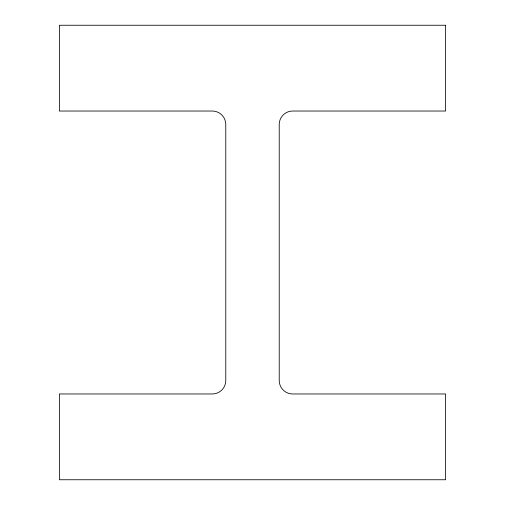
<?xml version="1.0" encoding="UTF-8"?>
<svg xmlns="http://www.w3.org/2000/svg" width="505" height="505" viewBox="0 0 505 505"><rect width="100%" height="100%" fill="white"/><g stroke="black" fill="none" stroke-linecap="round" stroke-linejoin="round"><path stroke-width="0.76" d="M445.618 25.25L59.382 25.25L59.382 111.031L212.302 111.031A13.471 13.471 0 0 1 225.779 124.501L225.779 380.499A13.471 13.471 0 0 1 212.302 393.969L59.382 393.969L59.382 479.75L445.618 479.75L445.618 393.969L292.698 393.969A13.471 13.471 0 0 1 279.221 380.499L279.221 124.501A13.471 13.471 0 0 1 292.698 111.031L445.618 111.031L445.618 25.25"/></g></svg>
